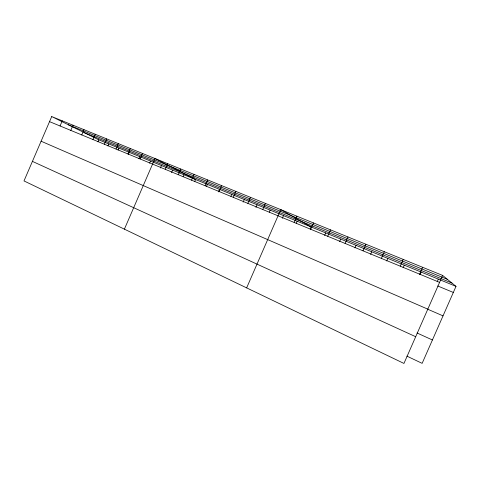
<?xml version="1.0" encoding="UTF-8"?>
<svg xmlns="http://www.w3.org/2000/svg" width="480" height="480" viewBox="0 0 480 480"><rect width="100%" height="100%" fill="white"/><g stroke="black" fill="none" stroke-linecap="round" stroke-linejoin="round"><path stroke-width="0.72" d="M51.72 116.556L24 180.93L403.95 363.444L442.638 275.424L51.72 116.556L98.79 139.842L456 286.374L422.136 363.354L406.896 356.124M60.06 125.976L62.274 120.84M70.8 130.404L73.038 125.22M81.762 134.922L84.024 129.684M92.952 139.53L95.238 134.238M97.938 141.816L98.79 139.842M104.376 144.24L106.686 138.894M107.904 145.926L108.762 143.934M116.04 149.046L118.374 143.646M118.05 150.108L118.914 148.098M127.956 153.954L130.314 148.494M128.382 154.368L129.258 152.34M138.912 158.706L139.794 156.666M140.124 158.97L142.512 153.456M149.634 163.128L150.528 161.07M124.392 229.158L154.98 158.52L195.564 179.544L194.754 181.416M160.416 167.982L161.466 165.552M165.276 169.332L167.718 163.698M171.552 172.578L172.614 170.13M178.272 174.69L180.744 168.99M183.174 176.646L183.978 174.786M191.562 180.168L194.058 174.402M205.152 185.766L207.684 179.94M206.562 186.282L207.384 184.392M218.328 191.886L219.438 189.336M219.06 191.502L221.622 185.604M230.892 196.308L231.732 194.376M233.292 197.364L235.884 191.4M243.15 202.128L244.278 199.524M247.86 203.37L250.482 197.334M255.942 207.402L257.088 204.78M262.776 209.514L265.434 203.412M269.292 212.13L270.156 210.138M246.642 287.88L280.746 209.634L311.058 226.92L310.164 228.972M282.336 218.298L283.506 215.616M294.186 222.462L296.916 216.204M296.25 223.236L297.138 221.208M310.734 229.278L313.5 222.942M324.648 235.392L325.722 232.932M327.708 236.274L330.51 229.86M339.63 241.572L340.716 239.082M345.126 243.456L347.97 236.952M354.954 247.89L356.052 245.376M363.012 250.824L365.898 244.236M370.632 254.358L371.748 251.814M381.378 258.396L384.306 251.718M386.676 260.976L387.81 258.402M400.248 266.172L403.218 259.404M403.104 267.75L404.25 265.146M419.64 274.164L422.652 267.306M419.928 274.686L421.086 272.052M437.16 281.79L438.33 279.126M68.304 124.758L447.45 279.372M84.276 132.66L451.974 283.074M49.53 121.638L439.578 282.378M437.724 285.972L453.324 292.452M41.1 141.216L427.812 309.156M427.542 309.144L443.022 315.87M417.06 332.994L432.42 339.978M32.418 161.376L415.698 336.72M442.638 275.424L456 286.374"/></g></svg>
